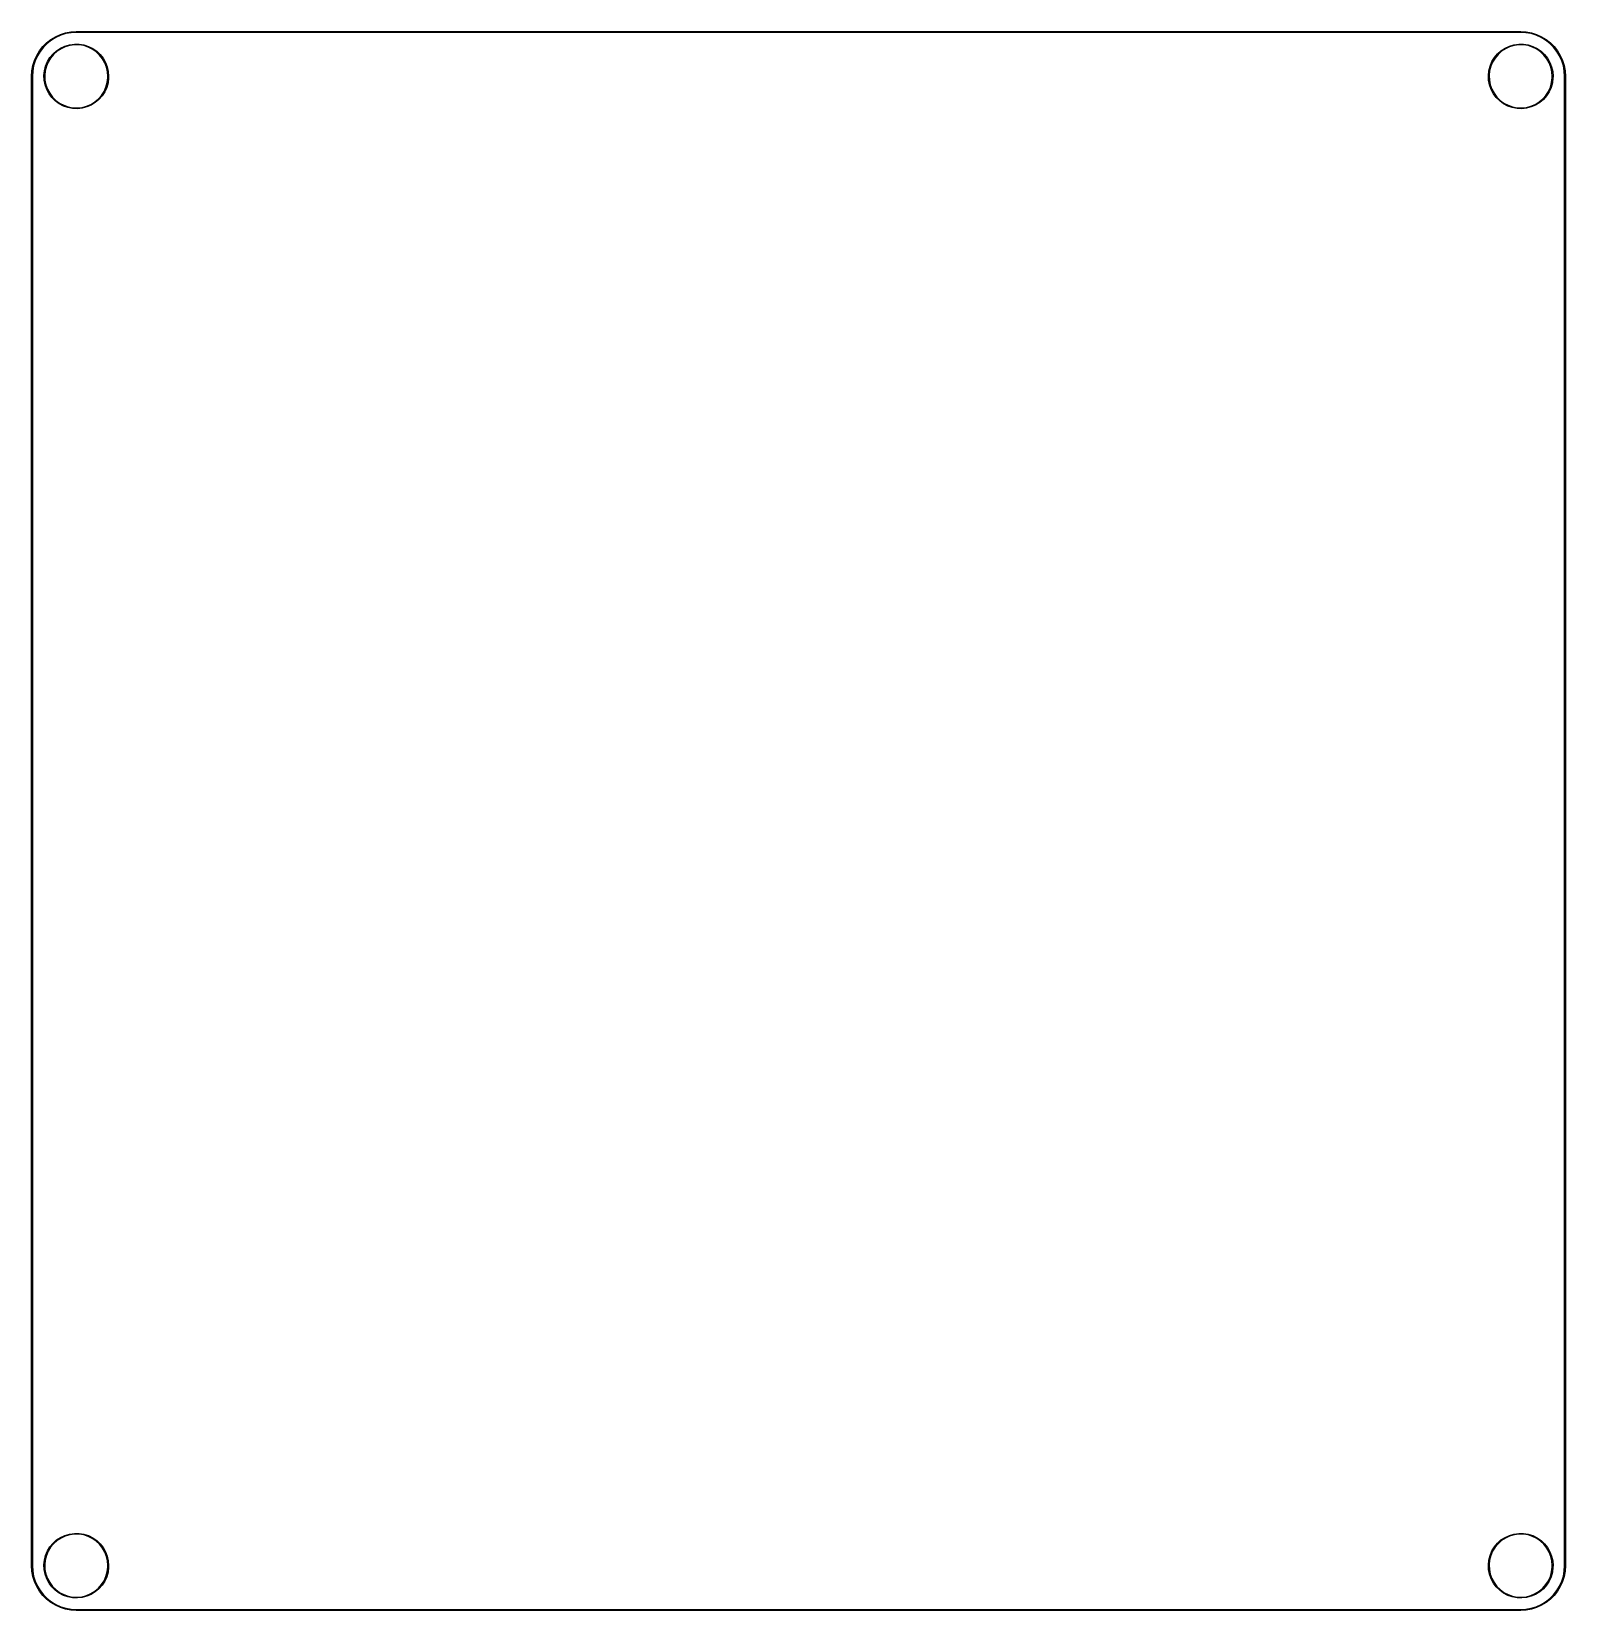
# Model space of a CAD drawing. Extents: x 124 to 210.5, y -115 to -26.
import ezdxf

# ---------------------------------------------------------------- set-up
doc = ezdxf.new("R2010")
doc.units = 0
doc.layers.add('BLACK', color=7, linetype='CONTINUOUS')

msp = doc.modelspace()

# ---------------------------------------------------------------- linework, layer by layer
at = {"layer": 'BLACK', "linetype": 'CONTINUOUS'}
for p, q in [((124.61, -26.8256), (124.826, -26.61)), ((124.856, -26.6441), (124.644, -26.8558)), ((124.826, -26.61), (125.066, -26.422)), ((125.091, -26.4594), (124.856, -26.6441)), ((125.066, -26.422), (125.327, -26.2642)), ((125.348, -26.3045), (125.091, -26.4594)), ((125.327, -26.2642), (125.605, -26.1391)), ((125.621, -26.1816), (125.348, -26.3045)), ((125.605, -26.1391), (125.896, -26.0484)), ((125.907, -26.0925), (125.621, -26.1816)), ((125.861, -26.7906), (126.121, -26.7149)), ((125.896, -26.0484), (126.196, -25.9934)), ((126.201, -26.0386), (125.907, -26.0925)), ((126.121, -26.7149), (126.389, -26.6784)), ((126.196, -25.9934), (126.5, -25.975)), ((126.49, -26.0211), (126.201, -26.0386)), ((126.389, -26.6784), (126.659, -26.6819)), ((126.5, -26.025), (126.49, -26.0211)), ((126.5, -25.975), (208, -25.975)), ((208, -26.025), (126.5, -26.025)), ((126.659, -26.6819), (126.926, -26.7254)), ((207.361, -26.7906), (207.621, -26.7149)), ((207.621, -26.7149), (207.889, -26.6784)), ((207.889, -26.6784), (208.159, -26.6819)), ((208, -25.975), (208.304, -25.9934)), ((208.01, -26.0211), (208, -26.025)), ((208.299, -26.0386), (208.01, -26.0211)), ((208.159, -26.6819), (208.426, -26.7254)), ((208.593, -26.0925), (208.299, -26.0386)), ((208.304, -25.9934), (208.604, -26.0484)), ((208.879, -26.1816), (208.593, -26.0925)), ((208.604, -26.0484), (208.895, -26.1391)), ((209.152, -26.3045), (208.879, -26.1816)), ((208.895, -26.1391), (209.173, -26.2642)), ((209.409, -26.4594), (209.152, -26.3045)), ((209.173, -26.2642), (209.434, -26.422)), ((209.644, -26.6441), (209.409, -26.4594)), ((209.434, -26.422), (209.674, -26.61)), ((209.856, -26.8558), (209.644, -26.6441)), ((209.674, -26.61), (209.89, -26.8256)), ((124.048, -27.8957), (124.139, -27.6046)), ((124.139, -27.6046), (124.264, -27.3266)), ((124.304, -27.3477), (124.182, -27.6207)), ((124.264, -27.3266), (124.422, -27.0656)), ((124.459, -27.0915), (124.304, -27.3477)), ((124.422, -27.0656), (124.61, -26.8256)), ((124.644, -26.8558), (124.459, -27.0915)), ((124.874, -27.6715), (125.014, -27.4402)), ((125.051, -27.4664), (124.914, -27.6919)), ((125.014, -27.4402), (125.187, -27.2322)), ((125.22, -27.2635), (125.051, -27.4664)), ((125.187, -27.2322), (125.389, -27.0521)), ((125.416, -27.0878), (125.22, -27.2635)), ((125.389, -27.0521), (125.615, -26.9038)), ((125.637, -26.9432), (125.416, -27.0878)), ((125.615, -26.9038), (125.861, -26.7906)), ((125.877, -26.8327), (125.637, -26.9432)), ((126.13, -26.7589), (125.877, -26.8327)), ((126.391, -26.7233), (126.13, -26.7589)), ((126.655, -26.7268), (126.391, -26.7233)), ((126.916, -26.7692), (126.655, -26.7268)), ((127.167, -26.8496), (126.916, -26.7692)), ((126.926, -26.7254), (127.184, -26.8079)), ((127.403, -26.9663), (127.167, -26.8496)), ((127.184, -26.8079), (127.426, -26.9275)), ((127.62, -27.1167), (127.403, -26.9663)), ((127.426, -26.9275), (127.649, -27.0817)), ((127.812, -27.2975), (127.62, -27.1167)), ((127.649, -27.0817), (127.846, -27.267)), ((127.976, -27.5046), (127.812, -27.2975)), ((127.846, -27.267), (128.013, -27.4795)), ((128.107, -27.7337), (127.976, -27.5046)), ((128.013, -27.4795), (128.147, -27.7143)), ((206.374, -27.6715), (206.514, -27.4402)), ((206.551, -27.4664), (206.414, -27.6919)), ((206.514, -27.4402), (206.687, -27.2322)), ((206.72, -27.2635), (206.551, -27.4664)), ((206.687, -27.2322), (206.889, -27.0521)), ((206.916, -27.0878), (206.72, -27.2635)), ((206.889, -27.0521), (207.115, -26.9038)), ((207.137, -26.9432), (206.916, -27.0878)), ((207.115, -26.9038), (207.361, -26.7906)), ((207.377, -26.8327), (207.137, -26.9432)), ((207.63, -26.7589), (207.377, -26.8327)), ((207.891, -26.7233), (207.63, -26.7589)), ((208.155, -26.7268), (207.891, -26.7233)), ((208.416, -26.7692), (208.155, -26.7268)), ((208.667, -26.8496), (208.416, -26.7692)), ((208.426, -26.7254), (208.684, -26.8079)), ((208.903, -26.9663), (208.667, -26.8496)), ((208.684, -26.8079), (208.926, -26.9275)), ((209.12, -27.1167), (208.903, -26.9663)), ((208.926, -26.9275), (209.149, -27.0817)), ((209.312, -27.2975), (209.12, -27.1167)), ((209.149, -27.0817), (209.346, -27.267)), ((209.476, -27.5046), (209.312, -27.2975)), ((209.346, -27.267), (209.513, -27.4795)), ((209.607, -27.7337), (209.476, -27.5046)), ((209.513, -27.4795), (209.647, -27.7143)), ((210.041, -27.0915), (209.856, -26.8558)), ((209.89, -26.8256), (210.078, -27.0656)), ((210.196, -27.3477), (210.041, -27.0915)), ((210.078, -27.0656), (210.236, -27.3266)), ((210.318, -27.6207), (210.196, -27.3477)), ((210.236, -27.3266), (210.361, -27.6046)), ((210.361, -27.6046), (210.452, -27.8957)), ((123.975, -28.5), (123.993, -28.1956)), ((123.993, -28.1956), (124.048, -27.8957)), ((124.039, -28.2011), (124.021, -28.4905)), ((124.021, -28.4905), (124.025, -28.5)), ((124.093, -27.9066), (124.039, -28.2011)), ((124.182, -27.6207), (124.093, -27.9066)), ((124.676, -28.4522), (124.703, -28.1831)), ((124.676, -28.4534), (124.676, -28.4522)), ((124.689, -28.7224), (124.676, -28.4534)), ((124.703, -28.1831), (124.769, -27.9209)), ((124.747, -28.1909), (124.721, -28.4534)), ((124.721, -28.4534), (124.733, -28.7169)), ((124.812, -27.9352), (124.747, -28.1909)), ((124.769, -27.9209), (124.874, -27.6715)), ((124.914, -27.6919), (124.812, -27.9352)), ((128.202, -27.9796), (128.107, -27.7337)), ((128.147, -27.7143), (128.245, -27.9664)), ((128.26, -28.2369), (128.202, -27.9796)), ((128.245, -27.9664), (128.305, -28.2302)), ((128.28, -28.5), (128.26, -28.2369)), ((128.305, -28.2302), (128.325, -28.5)), ((206.176, -28.4522), (206.203, -28.1831)), ((206.176, -28.4534), (206.176, -28.4522)), ((206.189, -28.7224), (206.176, -28.4534)), ((206.203, -28.1831), (206.269, -27.9209)), ((206.247, -28.1909), (206.221, -28.4534)), ((206.221, -28.4534), (206.233, -28.7169)), ((206.312, -27.9352), (206.247, -28.1909)), ((206.269, -27.9209), (206.374, -27.6715)), ((206.414, -27.6919), (206.312, -27.9352)), ((209.702, -27.9796), (209.607, -27.7337)), ((209.647, -27.7143), (209.745, -27.9664)), ((209.76, -28.2369), (209.702, -27.9796)), ((209.745, -27.9664), (209.805, -28.2302)), ((209.78, -28.5), (209.76, -28.2369)), ((209.805, -28.2302), (209.825, -28.5)), ((210.407, -27.9066), (210.318, -27.6207)), ((210.461, -28.2011), (210.407, -27.9066)), ((210.452, -27.8957), (210.507, -28.1956)), ((210.479, -28.4905), (210.461, -28.2011)), ((210.475, -28.5), (210.479, -28.4905)), ((210.507, -28.1956), (210.525, -28.5)), ((123.975, -112.5), (123.975, -28.5)), ((124.025, -28.5), (124.025, -112.5)), ((124.741, -28.9877), (124.689, -28.7224)), ((124.733, -28.7169), (124.785, -28.9757)), ((124.833, -29.2423), (124.741, -28.9877)), ((124.785, -28.9757), (124.874, -29.224)), ((124.961, -29.4806), (124.833, -29.2423)), ((124.874, -29.224), (124.999, -29.4564)), ((127.922, -29.5712), (128.064, -29.3493)), ((128.104, -29.3708), (127.958, -29.5983)), ((128.064, -29.3493), (128.173, -29.1088)), ((128.215, -29.1242), (128.104, -29.3708)), ((128.173, -29.1088), (128.244, -28.8549)), ((128.288, -28.8638), (128.215, -29.1242)), ((128.244, -28.8549), (128.278, -28.5932)), ((128.278, -28.5932), (128.28, -28.5)), ((128.322, -28.5955), (128.288, -28.8638)), ((128.325, -28.5), (128.322, -28.5955)), ((206.241, -28.9877), (206.189, -28.7224)), ((206.233, -28.7169), (206.285, -28.9757)), ((206.333, -29.2423), (206.241, -28.9877)), ((206.285, -28.9757), (206.374, -29.224)), ((206.461, -29.4806), (206.333, -29.2423)), ((206.374, -29.224), (206.499, -29.4564)), ((209.422, -29.5712), (209.564, -29.3493)), ((209.604, -29.3708), (209.458, -29.5983)), ((209.564, -29.3493), (209.673, -29.1088)), ((209.715, -29.1242), (209.604, -29.3708)), ((209.673, -29.1088), (209.744, -28.8549)), ((209.788, -28.8638), (209.715, -29.1242)), ((209.744, -28.8549), (209.778, -28.5932)), ((209.778, -28.5932), (209.78, -28.5)), ((209.822, -28.5955), (209.788, -28.8638)), ((209.825, -28.5), (209.822, -28.5955)), ((210.475, -112.5), (210.475, -28.5)), ((210.525, -28.5), (210.525, -112.5)), ((125.123, -29.6973), (124.961, -29.4806)), ((124.999, -29.4564), (125.157, -29.6678)), ((125.315, -29.8877), (125.123, -29.6973)), ((125.157, -29.6678), (125.344, -29.8535)), ((125.533, -30.0477), (125.315, -29.8877)), ((125.344, -29.8535), (125.557, -30.0095)), ((125.772, -30.1736), (125.533, -30.0477)), ((125.557, -30.0095), (125.79, -30.1323)), ((126.028, -30.2628), (125.772, -30.1736)), ((125.79, -30.1323), (126.039, -30.2193)), ((126.293, -30.3133), (126.028, -30.2628)), ((126.039, -30.2193), (126.299, -30.2685)), ((126.299, -30.2685), (126.562, -30.2789)), ((126.562, -30.2789), (126.824, -30.2502)), ((126.824, -30.2502), (127.08, -30.183)), ((127.094, -30.2256), (126.833, -30.2944)), ((127.08, -30.183), (127.322, -30.0789)), ((127.343, -30.1188), (127.094, -30.2256)), ((127.322, -30.0789), (127.546, -29.94)), ((127.573, -29.9765), (127.343, -30.1188)), ((127.546, -29.94), (127.748, -29.7696)), ((127.779, -29.8017), (127.573, -29.9765)), ((127.748, -29.7696), (127.922, -29.5712)), ((127.958, -29.5983), (127.779, -29.8017)), ((206.623, -29.6973), (206.461, -29.4806)), ((206.499, -29.4564), (206.657, -29.6678)), ((206.815, -29.8877), (206.623, -29.6973)), ((206.657, -29.6678), (206.844, -29.8535)), ((207.033, -30.0477), (206.815, -29.8877)), ((206.844, -29.8535), (207.057, -30.0095)), ((207.272, -30.1736), (207.033, -30.0477)), ((207.057, -30.0095), (207.29, -30.1323)), ((207.528, -30.2628), (207.272, -30.1736)), ((207.29, -30.1323), (207.539, -30.2193)), ((207.793, -30.3133), (207.528, -30.2628)), ((207.539, -30.2193), (207.799, -30.2685)), ((207.799, -30.2685), (208.062, -30.2789)), ((208.062, -30.2789), (208.324, -30.2502)), ((208.324, -30.2502), (208.58, -30.183)), ((208.594, -30.2256), (208.333, -30.2944)), ((208.58, -30.183), (208.822, -30.0789)), ((208.843, -30.1188), (208.594, -30.2256)), ((208.822, -30.0789), (209.046, -29.94)), ((209.073, -29.9765), (208.843, -30.1188)), ((209.046, -29.94), (209.248, -29.7696)), ((209.279, -29.8017), (209.073, -29.9765)), ((209.248, -29.7696), (209.422, -29.5712)), ((209.458, -29.5983), (209.279, -29.8017)), ((126.564, -30.3239), (126.293, -30.3133)), ((126.833, -30.2944), (126.564, -30.3239)), ((208.064, -30.3239), (207.793, -30.3133)), ((208.333, -30.2944), (208.064, -30.3239)), ((125.014, -111.44), (125.187, -111.232)), ((125.22, -111.264), (125.051, -111.466)), ((125.187, -111.232), (125.389, -111.052)), ((125.416, -111.088), (125.22, -111.264)), ((125.389, -111.052), (125.615, -110.904)), ((125.637, -110.943), (125.416, -111.088)), ((125.615, -110.904), (125.861, -110.791)), ((125.877, -110.833), (125.637, -110.943)), ((125.861, -110.791), (126.121, -110.715)), ((126.13, -110.759), (125.877, -110.833)), ((126.121, -110.715), (126.389, -110.678)), ((126.391, -110.723), (126.13, -110.759)), ((126.389, -110.678), (126.659, -110.682)), ((126.655, -110.727), (126.391, -110.723)), ((126.916, -110.769), (126.655, -110.727)), ((126.659, -110.682), (126.926, -110.725)), ((127.167, -110.85), (126.916, -110.769)), ((126.926, -110.725), (127.184, -110.808)), ((127.403, -110.966), (127.167, -110.85)), ((127.184, -110.808), (127.426, -110.928)), ((127.62, -111.117), (127.403, -110.966)), ((127.426, -110.928), (127.649, -111.082)), ((127.812, -111.297), (127.62, -111.117)), ((127.649, -111.082), (127.846, -111.267)), ((127.976, -111.505), (127.812, -111.297)), ((127.846, -111.267), (128.013, -111.479)), ((206.514, -111.44), (206.687, -111.232)), ((206.72, -111.264), (206.551, -111.466)), ((206.687, -111.232), (206.889, -111.052)), ((206.916, -111.088), (206.72, -111.264)), ((206.889, -111.052), (207.115, -110.904)), ((207.137, -110.943), (206.916, -111.088)), ((207.115, -110.904), (207.361, -110.791)), ((207.377, -110.833), (207.137, -110.943)), ((207.361, -110.791), (207.621, -110.715)), ((207.63, -110.759), (207.377, -110.833)), ((207.621, -110.715), (207.889, -110.678)), ((207.891, -110.723), (207.63, -110.759)), ((207.889, -110.678), (208.159, -110.682)), ((208.155, -110.727), (207.891, -110.723)), ((208.416, -110.769), (208.155, -110.727)), ((208.159, -110.682), (208.426, -110.725)), ((208.667, -110.85), (208.416, -110.769)), ((208.426, -110.725), (208.684, -110.808)), ((208.903, -110.966), (208.667, -110.85)), ((208.684, -110.808), (208.926, -110.928)), ((209.12, -111.117), (208.903, -110.966)), ((208.926, -110.928), (209.149, -111.082)), ((209.312, -111.297), (209.12, -111.117)), ((209.149, -111.082), (209.346, -111.267)), ((209.476, -111.505), (209.312, -111.297)), ((209.346, -111.267), (209.513, -111.479)), ((124.676, -112.452), (124.703, -112.183)), ((124.703, -112.183), (124.769, -111.921)), ((124.747, -112.191), (124.721, -112.453)), ((124.812, -111.935), (124.747, -112.191)), ((124.769, -111.921), (124.874, -111.671)), ((124.914, -111.692), (124.812, -111.935)), ((124.874, -111.671), (125.014, -111.44)), ((125.051, -111.466), (124.914, -111.692)), ((128.107, -111.734), (127.976, -111.505)), ((128.013, -111.479), (128.147, -111.714)), ((128.202, -111.98), (128.107, -111.734)), ((128.147, -111.714), (128.245, -111.966)), ((128.26, -112.237), (128.202, -111.98)), ((128.245, -111.966), (128.305, -112.23)), ((206.176, -112.452), (206.203, -112.183)), ((206.203, -112.183), (206.269, -111.921)), ((206.247, -112.191), (206.221, -112.453)), ((206.312, -111.935), (206.247, -112.191)), ((206.269, -111.921), (206.374, -111.671)), ((206.414, -111.692), (206.312, -111.935)), ((206.374, -111.671), (206.514, -111.44)), ((206.551, -111.466), (206.414, -111.692)), ((209.607, -111.734), (209.476, -111.505)), ((209.513, -111.479), (209.647, -111.714)), ((209.702, -111.98), (209.607, -111.734)), ((209.647, -111.714), (209.745, -111.966)), ((209.76, -112.237), (209.702, -111.98)), ((209.745, -111.966), (209.805, -112.23)), ((123.993, -112.804), (123.975, -112.5)), ((124.048, -113.104), (123.993, -112.804)), ((124.025, -112.5), (124.021, -112.51)), ((124.021, -112.51), (124.039, -112.799)), ((124.039, -112.799), (124.093, -113.093)), ((124.093, -113.093), (124.182, -113.379)), ((124.676, -112.453), (124.676, -112.452)), ((124.689, -112.722), (124.676, -112.453)), ((124.741, -112.988), (124.689, -112.722)), ((124.721, -112.453), (124.733, -112.717)), ((124.733, -112.717), (124.785, -112.976)), ((124.833, -113.242), (124.741, -112.988)), ((124.785, -112.976), (124.874, -113.224)), ((128.173, -113.109), (128.244, -112.855)), ((128.288, -112.864), (128.215, -113.124)), ((128.244, -112.855), (128.278, -112.593)), ((128.28, -112.5), (128.26, -112.237)), ((128.278, -112.593), (128.28, -112.5)), ((128.322, -112.596), (128.288, -112.864)), ((128.305, -112.23), (128.325, -112.5)), ((128.325, -112.5), (128.322, -112.596)), ((206.176, -112.453), (206.176, -112.452)), ((206.189, -112.722), (206.176, -112.453)), ((206.241, -112.988), (206.189, -112.722)), ((206.221, -112.453), (206.233, -112.717)), ((206.233, -112.717), (206.285, -112.976)), ((206.333, -113.242), (206.241, -112.988)), ((206.285, -112.976), (206.374, -113.224)), ((209.673, -113.109), (209.744, -112.855)), ((209.788, -112.864), (209.715, -113.124)), ((209.744, -112.855), (209.778, -112.593)), ((209.78, -112.5), (209.76, -112.237)), ((209.778, -112.593), (209.78, -112.5)), ((209.822, -112.596), (209.788, -112.864)), ((209.805, -112.23), (209.825, -112.5)), ((209.825, -112.5), (209.822, -112.596)), ((210.318, -113.379), (210.407, -113.093)), ((210.407, -113.093), (210.461, -112.799)), ((210.507, -112.804), (210.452, -113.104)), ((210.461, -112.799), (210.479, -112.51)), ((210.479, -112.51), (210.475, -112.5)), ((210.525, -112.5), (210.507, -112.804)), ((124.139, -113.395), (124.048, -113.104)), ((124.264, -113.673), (124.139, -113.395)), ((124.182, -113.379), (124.304, -113.652)), ((124.422, -113.934), (124.264, -113.673)), ((124.304, -113.652), (124.459, -113.909)), ((124.61, -114.174), (124.422, -113.934)), ((124.459, -113.909), (124.644, -114.144)), ((124.961, -113.481), (124.833, -113.242)), ((124.874, -113.224), (124.999, -113.456)), ((125.123, -113.697), (124.961, -113.481)), ((124.999, -113.456), (125.157, -113.668)), ((125.315, -113.888), (125.123, -113.697)), ((125.157, -113.668), (125.344, -113.854)), ((125.533, -114.048), (125.315, -113.888)), ((125.344, -113.854), (125.557, -114.01)), ((127.322, -114.079), (127.546, -113.94)), ((127.573, -113.976), (127.343, -114.119)), ((127.546, -113.94), (127.748, -113.77)), ((127.779, -113.802), (127.573, -113.976)), ((127.748, -113.77), (127.922, -113.571)), ((127.958, -113.598), (127.779, -113.802)), ((127.922, -113.571), (128.064, -113.349)), ((128.104, -113.371), (127.958, -113.598)), ((128.064, -113.349), (128.173, -113.109)), ((128.215, -113.124), (128.104, -113.371)), ((206.461, -113.481), (206.333, -113.242)), ((206.374, -113.224), (206.499, -113.456)), ((206.623, -113.697), (206.461, -113.481)), ((206.499, -113.456), (206.657, -113.668)), ((206.815, -113.888), (206.623, -113.697)), ((206.657, -113.668), (206.844, -113.854)), ((207.033, -114.048), (206.815, -113.888)), ((206.844, -113.854), (207.057, -114.01)), ((208.822, -114.079), (209.046, -113.94)), ((209.073, -113.976), (208.843, -114.119)), ((209.046, -113.94), (209.248, -113.77)), ((209.279, -113.802), (209.073, -113.976)), ((209.248, -113.77), (209.422, -113.571)), ((209.458, -113.598), (209.279, -113.802)), ((209.422, -113.571), (209.564, -113.349)), ((209.604, -113.371), (209.458, -113.598)), ((209.564, -113.349), (209.673, -113.109)), ((209.715, -113.124), (209.604, -113.371)), ((209.856, -114.144), (210.041, -113.909)), ((210.078, -113.934), (209.89, -114.174)), ((210.041, -113.909), (210.196, -113.652)), ((210.236, -113.673), (210.078, -113.934)), ((210.196, -113.652), (210.318, -113.379)), ((210.361, -113.395), (210.236, -113.673)), ((210.452, -113.104), (210.361, -113.395)), ((124.826, -114.39), (124.61, -114.174)), ((124.644, -114.144), (124.856, -114.356)), ((125.066, -114.578), (124.826, -114.39)), ((124.856, -114.356), (125.091, -114.541)), ((125.327, -114.736), (125.066, -114.578)), ((125.091, -114.541), (125.348, -114.696)), ((125.605, -114.861), (125.327, -114.736)), ((125.348, -114.696), (125.621, -114.818)), ((125.772, -114.174), (125.533, -114.048)), ((125.557, -114.01), (125.79, -114.132)), ((125.896, -114.952), (125.605, -114.861)), ((125.621, -114.818), (125.907, -114.907)), ((126.028, -114.263), (125.772, -114.174)), ((125.79, -114.132), (126.039, -114.219)), ((126.293, -114.313), (126.028, -114.263)), ((126.039, -114.219), (126.299, -114.269)), ((126.564, -114.324), (126.293, -114.313)), ((126.299, -114.269), (126.562, -114.279)), ((126.562, -114.279), (126.824, -114.25)), ((126.833, -114.294), (126.564, -114.324)), ((126.824, -114.25), (127.08, -114.183)), ((127.094, -114.226), (126.833, -114.294)), ((127.08, -114.183), (127.322, -114.079)), ((127.343, -114.119), (127.094, -114.226)), ((207.272, -114.174), (207.033, -114.048)), ((207.057, -114.01), (207.29, -114.132)), ((207.528, -114.263), (207.272, -114.174)), ((207.29, -114.132), (207.539, -114.219)), ((207.793, -114.313), (207.528, -114.263)), ((207.539, -114.219), (207.799, -114.269)), ((208.064, -114.324), (207.793, -114.313)), ((207.799, -114.269), (208.062, -114.279)), ((208.062, -114.279), (208.324, -114.25)), ((208.333, -114.294), (208.064, -114.324)), ((208.324, -114.25), (208.58, -114.183)), ((208.594, -114.226), (208.333, -114.294)), ((208.58, -114.183), (208.822, -114.079)), ((208.593, -114.907), (208.879, -114.818)), ((208.843, -114.119), (208.594, -114.226)), ((208.895, -114.861), (208.604, -114.952)), ((208.879, -114.818), (209.152, -114.696)), ((209.173, -114.736), (208.895, -114.861)), ((209.152, -114.696), (209.409, -114.541)), ((209.434, -114.578), (209.173, -114.736)), ((209.409, -114.541), (209.644, -114.356)), ((209.674, -114.39), (209.434, -114.578)), ((209.644, -114.356), (209.856, -114.144)), ((209.89, -114.174), (209.674, -114.39)), ((126.196, -115.007), (125.896, -114.952)), ((125.907, -114.907), (126.201, -114.961)), ((126.5, -115.025), (126.196, -115.007)), ((126.201, -114.961), (126.49, -114.979)), ((126.49, -114.979), (126.5, -114.975)), ((126.5, -114.975), (208, -114.975)), ((208, -115.025), (126.5, -115.025)), ((208, -114.975), (208.01, -114.979)), ((208.304, -115.007), (208, -115.025)), ((208.01, -114.979), (208.299, -114.961)), ((208.299, -114.961), (208.593, -114.907)), ((208.604, -114.952), (208.304, -115.007))]:
    msp.add_line(p, q, dxfattribs=at)

doc.saveas('drawing.dxf')
